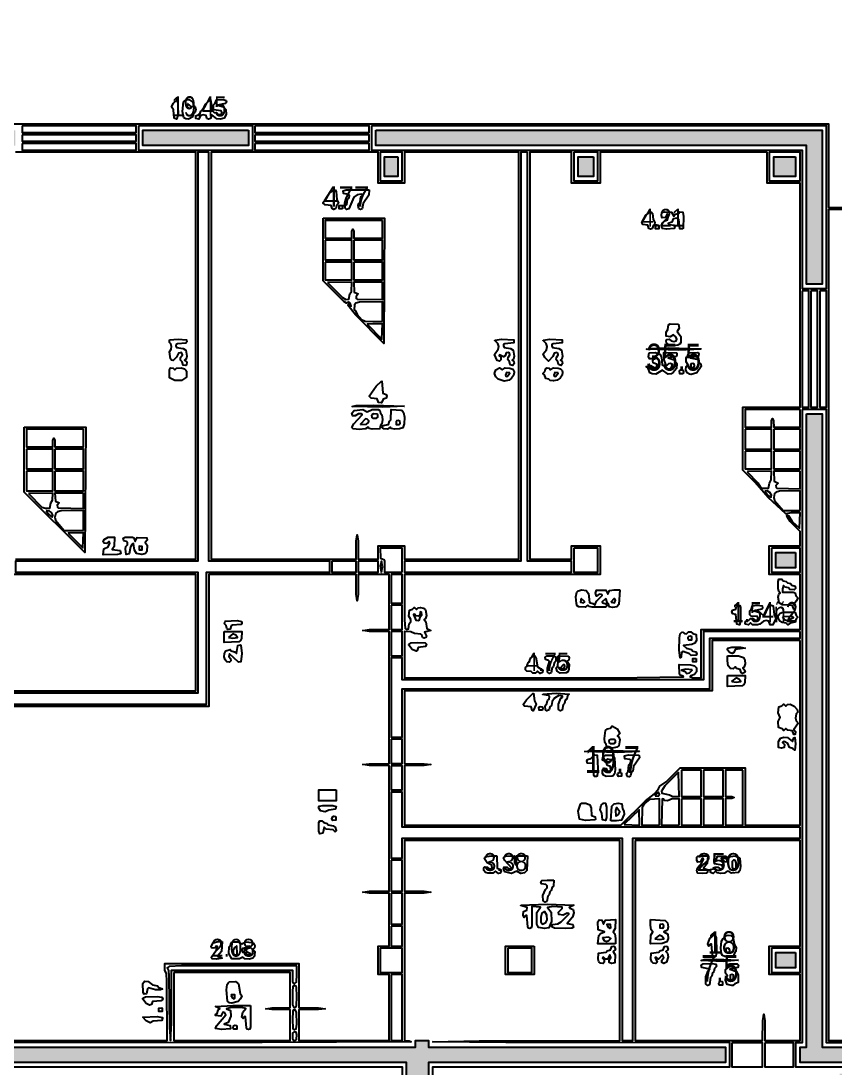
# Model space of a CAD drawing. Header units: millimetres. Extents: x 0 to 150324, y -100295 to 111760.
# Drawn here: x 29650 to 42196, y 76556 to 92684 of the extents above; entities that cross this region are included whole.
import ezdxf
from ezdxf.enums import TextEntityAlignment as Align

# ---------------------------------------------------------------- set-up
doc = ezdxf.new("R2010")
doc.units = ezdxf.units.MM
for name, color, linetype in [('A-PLAN-GRAPHICS', 7, 'Continuous'), ('A-RASTER-UNDERLAY', 8, 'Continuous'), ('A-TEXT-OCR', 3, 'Continuous'), ('A-WALLS-FILL', 9, 'Continuous'), ('A-WALLS-OUTLINE', 8, 'Continuous')]:
    doc.layers.add(name, color=color, linetype=linetype)
picture_1 = doc.add_image_def('image1.png', size_in_pixel=(2463, 3095))

msp = doc.modelspace()

# ---------------------------------------------------------------- hatches: boundary and pattern name
at = {"layer": 'A-WALLS-FILL'}
h = msp.add_hatch(color=9, dxfattribs=at)
h.paths.add_polyline_path([(50190, 13445), (50190, 13073), (49953, 13073), (49953, 13445), (50072, 13445)])
h.paths.add_polyline_path([(25840, 21302), (25840, 18220), (25603, 18220), (25603, 21302), (25722, 21302)])
h.paths.add_polyline_path([(64042, 21844), (64042, 18288), (63839, 18288), (63839, 21844), (63940, 21844)])
h.paths.add_polyline_path([(35391, 21370), (31801, 21370), (31801, 21878), (31936, 21878), (31936, 21505), (35221, 21505), (35221, 21810), (35391, 21810), (35391, 21590)])
h.paths.add_polyline_path([(57810, 21370), (54153, 21370), (54153, 21912), (54390, 21912), (54390, 21505), (57641, 21505), (57641, 21912), (57810, 21912), (57810, 21641)])
h.paths.add_polyline_path([(25840, 24181), (25840, 22487), (25603, 22487), (25603, 24181), (25722, 24181)])
h.paths.add_polyline_path([(64042, 24181), (64042, 22792), (63839, 22792), (63839, 24181), (63940, 24181)])
h.paths.add_polyline_path([(63771, 26077), (63771, 24350), (57810, 24350), (57810, 23165), (57676, 23168), (57569, 23196), (57269, 23199), (57269, 27805), (54390, 27805), (54390, 23199), (54153, 23199), (54153, 28042), (57269, 28042), (57269, 30717), (57506, 30717), (57506, 24486), (57878, 24486), (57878, 24587), (63534, 24587), (63534, 26077), (63652, 26077)])
h.paths.add_polyline_path([(25840, 26619), (26077, 26619), (26077, 24587), (31936, 24587), (31936, 23300), (31801, 23300), (31801, 24350), (25840, 24350), (25840, 25485)])
h.paths.add_polyline_path([(35323, 27838), (35323, 23300), (35086, 23300), (35086, 27601), (32241, 27601), (32241, 23300), (32139, 23300), (32139, 27838), (33731, 27838)])
h.paths.add_polyline_path([(41656, 24892), (41656, 25739), (41980, 25733), (42032, 25720), (42048, 25694), (42062, 24892), (41859, 24892)])
h.paths.add_polyline_path([(48091, 25739), (48091, 24892), (47650, 24892), (47650, 25739), (47871, 25739)])
h.paths.add_polyline_path([(36949, 25502), (36949, 25129), (35865, 25129), (35865, 25502), (36407, 25502)])
h.paths.add_polyline_path([(52900, 25129), (52900, 25502), (53786, 25499), (53959, 25477), (53980, 25403), (53983, 25129), (53442, 25129)])
h.paths.add_polyline_path([(26077, 34375), (26077, 29498), (25840, 29498), (25840, 34375), (25959, 34375)])
h.paths.add_polyline_path([(63771, 31056), (63771, 29769), (63534, 29769), (63534, 31056), (63652, 31056)])
h.paths.add_polyline_path([(32106, 30954), (32106, 30615), (26247, 30615), (26247, 30954), (29176, 30954)])
h.paths.add_polyline_path([(37050, 30954), (37050, 30615), (35797, 30615), (35797, 30954), (36424, 30954)])
h.paths.add_polyline_path([(53746, 31056), (53746, 30683), (52561, 30683), (52561, 31056), (53154, 31056)])
h.paths.add_polyline_path([(26077, 37490), (26077, 35560), (25840, 35560), (25840, 37490), (25959, 37490)])
h.paths.add_polyline_path([(63771, 37626), (63771, 36034), (63534, 36034), (63534, 37626), (63652, 37626)])
h.paths.add_polyline_path([(37016, 37050), (37016, 36678), (35865, 36678), (35865, 37050), (36441, 37050)])
h.paths.add_polyline_path([(53746, 37050), (53746, 36678), (52561, 36678), (52561, 37050), (53154, 37050)])
h.paths.add_polyline_path([(26077, 43451), (26077, 42469), (25840, 42469), (25840, 43451), (25959, 43451)])
h.paths.add_polyline_path([(63771, 43857), (63771, 42604), (63534, 42604), (63534, 43857), (63652, 43857)])
h.paths.add_polyline_path([(37016, 43011), (37016, 42672), (35865, 42672), (35865, 43011), (36441, 43011)])
h.paths.add_polyline_path([(53746, 43011), (53746, 42672), (52595, 42672), (52595, 43011), (53171, 43011)])
h.paths.add_polyline_path([(26077, 49750), (26077, 48429), (25840, 48429), (25840, 49750), (25959, 49750)])
h.paths.add_polyline_path([(37016, 49005), (37016, 48633), (35865, 48633), (35865, 49005), (36441, 49005)])
h.paths.add_polyline_path([(53746, 49005), (53746, 48633), (52595, 48633), (52595, 49005), (53171, 49005)])
h.paths.add_polyline_path([(63771, 51376), (63771, 48836), (63534, 48836), (63534, 51376), (63652, 51376)])
h.paths.add_polyline_path([(32410, 49141), (32410, 48937), (26247, 48937), (26247, 49141), (29329, 49141)])
h.paths.add_polyline_path([(26077, 52697), (26077, 51681), (25840, 51681), (25840, 52697), (25959, 52697)])
h.paths.add_polyline_path([(63534, 52764), (63537, 54342), (63545, 54655), (63566, 54816), (63568, 55169), (64956, 55169), (64956, 54932), (63771, 54932), (63771, 52764), (63652, 52764)])
h.paths.add_polyline_path([(41995, 54559), (41995, 53713), (41656, 53713), (41656, 54559), (41825, 54559)])
h.paths.add_polyline_path([(48023, 54559), (48023, 53713), (47650, 53713), (47650, 54559), (47837, 54559)])
h.paths.add_polyline_path([(37016, 54221), (35865, 54221), (35873, 54530), (35889, 54569), (35936, 54583), (37016, 54593), (37016, 54407)])
h.paths.add_polyline_path([(53746, 54593), (53746, 54221), (52595, 54221), (52595, 54593), (53171, 54593)])
h.paths.add_polyline_path([(25265, 55169), (26077, 55169), (26077, 54627), (25840, 54627), (25840, 54932), (25265, 54932), (25265, 55050)])
h.paths.add_polyline_path([(22860, 54932), (22860, 58894), (25840, 58894), (25840, 59707), (26077, 59707), (26077, 58657), (23097, 58657), (23097, 55169), (24113, 55169), (24113, 54932), (23487, 54932)])
h.paths.add_polyline_path([(63737, 59944), (63974, 59944), (63974, 58860), (66988, 58860), (66988, 54932), (66142, 54932), (66142, 55135), (66751, 55135), (66751, 58623), (63737, 58623), (63737, 59284)])
h.paths.add_polyline_path([(29159, 55440), (29159, 55338), (26247, 55338), (26247, 55440), (27703, 55440)])
h.paths.add_polyline_path([(35425, 55440), (35425, 55338), (29701, 55338), (29701, 55440), (32563, 55440)])
h.paths.add_polyline_path([(35933, 56422), (35933, 55338), (35594, 55338), (35594, 56422), (35763, 56422)])
h.paths.add_polyline_path([(35933, 57878), (35594, 57878), (35594, 76640), (26077, 76640), (26077, 74778), (25840, 74778), (25840, 76945), (25129, 76945), (25129, 77182), (26247, 77182), (26247, 76877), (35729, 76877), (35729, 76979), (35933, 76979), (35933, 76877), (40505, 76877), (40505, 76640), (35933, 76640), (35933, 67259)])
h.paths.add_polyline_path([(68512, 66853), (68851, 66853), (68851, 58454), (71696, 58454), (71696, 58318), (68851, 58318), (68851, 57980), (68758, 57988), (68749, 58081), (68512, 58081), (68512, 62467)])
h.paths.add_polyline_path([(54356, 58014), (54119, 58014), (54116, 58583), (54107, 58646), (54076, 58666), (54063, 58902), (54051, 76606), (50758, 76608), (48903, 76638), (45381, 76640), (45381, 76877), (49014, 76875), (51084, 76845), (54966, 76843), (54966, 76606), (54356, 76606), (54356, 64855), (54153, 64855), (54153, 64381), (54356, 64381), (54356, 58454), (54830, 58454), (54830, 58318), (54356, 58318), (54356, 58166)])
h.paths.add_polyline_path([(60079, 58454), (60079, 58318), (56015, 58318), (56015, 58454), (58047, 58454)])
h.paths.add_polyline_path([(63771, 58454), (63771, 58318), (60655, 58318), (60655, 58454), (62213, 58454)])
h.paths.add_polyline_path([(32512, 58488), (32512, 58386), (26247, 58386), (26247, 58488), (29379, 58488)])
h.paths.add_polyline_path([(35425, 58488), (35425, 58386), (33562, 58386), (33562, 58488), (34493, 58488)])
h.paths.add_polyline_path([(26077, 65634), (26077, 63195), (25840, 63195), (25840, 65634), (25959, 65634)])
h.paths.add_polyline_path([(63974, 64855), (63974, 63432), (63737, 63432), (63737, 64855), (63856, 64855)])
h.paths.add_polyline_path([(45381, 65871), (45381, 65634), (42672, 65634), (42672, 65871), (44027, 65871)])
h.paths.add_polyline_path([(63974, 66480), (63974, 65938), (63737, 65938), (63737, 66480), (63856, 66480)])
h.paths.add_polyline_path([(71188, 76437), (71188, 66074), (71086, 66074), (71086, 76437), (71137, 76437)])
h.paths.add_polyline_path([(26077, 71323), (26077, 69122), (25840, 69122), (25840, 71323), (25959, 71323)])
h.paths.add_polyline_path([(63974, 71730), (63974, 69935), (63737, 69935), (63737, 71730), (63856, 71730)])
h.paths.add_polyline_path([(56151, 76843), (63974, 76843), (63974, 75218), (63737, 75218), (63737, 76606), (56151, 76606), (56151, 76725)])
h.paths.add_polyline_path([(42266, 76132), (42266, 76471), (42425, 76468), (42467, 76454), (42490, 76422), (42503, 76132), (42384, 76132)])
h.paths.add_polyline_path([(47549, 76471), (47549, 76132), (47312, 76132), (47312, 76471), (47430, 76471)])
h.paths.add_polyline_path([(74337, 76843), (74337, 76606), (70477, 76606), (70477, 76843), (72407, 76843)])
h.paths.add_polyline_path([(41758, 86631), (41995, 86631), (41995, 76877), (44196, 76877), (44196, 76640), (41656, 76640), (41656, 76877), (41758, 76877), (41758, 81754)])
h.paths.add_polyline_path([(22725, 79417), (22962, 79417), (22962, 77182), (23978, 77182), (23978, 76945), (22725, 76945), (22725, 78181)])
h.paths.add_polyline_path([(23470, 78334), (23470, 78097), (23131, 78097), (23131, 78334), (23300, 78334)])
h.paths.add_polyline_path([(41588, 78334), (41588, 78097), (41283, 78097), (41283, 78334), (41436, 78334)])
h.paths.add_polyline_path([(22725, 81585), (22725, 91000), (24282, 91000), (24282, 90763), (22962, 90763), (22962, 81585), (22843, 81585)])
h.paths.add_polyline_path([(51545, 84836), (51545, 81957), (51308, 81957), (51308, 84836), (51427, 84836)])
h.paths.add_polyline_path([(19643, 84159), (19643, 82431), (19507, 82431), (19507, 84159), (19575, 84159)])
h.paths.add_polyline_path([(23436, 84497), (23436, 84260), (23131, 84260), (23131, 84497), (23283, 84497)])
h.paths.add_polyline_path([(41588, 84497), (41588, 84260), (41283, 84260), (41283, 84497), (41436, 84497)])
h.paths.add_polyline_path([(51139, 84497), (51139, 84260), (50834, 84260), (50834, 84497), (50986, 84497)])
h.paths.add_polyline_path([(35120, 91000), (41995, 91000), (41995, 88629), (41758, 88629), (41758, 90763), (35120, 90763), (35120, 90881)])
h.paths.add_polyline_path([(23470, 90593), (23470, 90289), (23131, 90289), (23131, 90593), (23300, 90593)])
h.paths.add_polyline_path([(29464, 90593), (29464, 90289), (29227, 90289), (29227, 90593), (29345, 90593)])
h.paths.add_polyline_path([(35458, 90593), (35458, 90289), (35255, 90289), (35255, 90593), (35357, 90593)])
h.paths.add_polyline_path([(38473, 90593), (38473, 90289), (38235, 90289), (38235, 90593), (38354, 90593)])
h.paths.add_polyline_path([(41588, 90593), (41588, 90289), (41250, 90289), (41250, 90593), (41419, 90593)])
h.paths.add_polyline_path([(19643, 91000), (19643, 90763), (15917, 90763), (15917, 91000), (17780, 91000)])
h.paths.add_polyline_path([(29566, 91000), (29566, 90763), (26247, 90763), (26247, 91000), (27906, 91000)])
h.paths.add_polyline_path([(33155, 91000), (33155, 90763), (31530, 90763), (31530, 91000), (32343, 91000)])
h.paths.add_polyline_path([(37863, 99941), (37863, 99703), (34578, 99703), (34578, 99941), (36220, 99941)])

# ---------------------------------------------------------------- linework, layer by layer
at = {"layer": 'A-PLAN-GRAPHICS'}
for points in [[(32046, 91170), (32010, 91184), (31999, 91314), (31970, 91359), (32000, 91419), (32062, 91474), (32071, 91251), (32053, 91171)], [(32164, 91450), (32197, 91469), (32236, 91472), (32298, 91434), (32312, 91383), (32336, 91362), (32343, 91321), (32336, 91281), (32312, 91260), (32298, 91209), (32232, 91171), (32193, 91174), (32161, 91194), (32140, 91290), (32155, 91436)], [(32346, 91186), (32348, 91225), (32405, 91248), (32420, 91295), (32468, 91345), (32495, 91401), (32570, 91474), (32599, 91304), (32629, 91276), (32674, 91266), (32691, 91242), (32737, 91242), (32749, 91271), (32736, 91298), (32619, 91317), (32619, 91391), (32642, 91416), (32662, 91468), (32769, 91473), (32812, 91460), (32816, 91432), (32804, 91412), (32681, 91389), (32770, 91363), (32808, 91321), (32814, 91244), (32780, 91184), (32728, 91169), (32671, 91176), (32593, 91237), (32574, 91181), (32539, 91169), (32517, 91181), (32505, 91226), (32461, 91237), (32417, 91226), (32394, 91172), (32348, 91181)], [(32219, 91406), (32213, 91351), (32257, 91340), (32274, 91350), (32271, 91364), (32221, 91406)], [(29667, 91067), (29667, 90966), (31428, 90966), (31428, 91067), (30548, 91067)], [(31462, 91067), (31462, 90695), (33223, 90695), (33223, 91067), (32343, 91067)], [(33257, 91067), (33257, 90966), (35018, 90966), (35018, 91067), (34138, 91067)], [(35052, 91067), (35052, 90695), (41690, 90695), (41690, 88561), (42062, 88561), (42062, 91067), (38557, 91067)], [(29667, 90932), (29667, 90830), (31428, 90830), (31428, 90932), (30548, 90932)], [(33257, 90932), (33257, 90830), (35018, 90830), (35018, 90932), (34138, 90932)], [(32546, 90661), (32377, 90661), (32377, 84362), (29566, 84362), (29566, 84193), (32377, 84193), (32377, 82330), (27161, 82330), (27161, 82161), (32512, 82161), (32512, 84193), (34409, 84193), (34409, 84362), (32546, 84362), (32546, 87511)], [(29667, 90797), (29667, 90695), (31428, 90695), (31428, 90797), (30548, 90797)], [(32580, 90661), (32580, 84396), (34815, 84396), (34817, 84672), (34832, 84768), (34847, 84672), (34849, 84396), (35154, 84396), (35154, 84599), (35560, 84599), (35560, 84396), (37321, 84396), (37321, 90661), (35560, 90661), (35560, 90187), (35154, 90187), (35154, 90661), (33867, 90661)], [(33257, 90797), (33257, 90695), (35018, 90695), (35018, 90797), (34138, 90797)], [(35187, 90661), (35187, 90221), (35526, 90221), (35526, 90661), (35357, 90661)], [(41148, 90661), (38574, 90661), (38574, 90187), (38134, 90187), (38134, 90661), (37490, 90661), (37490, 84396), (38134, 84396), (38134, 84599), (38574, 84599), (38574, 84159), (35560, 84159), (35561, 83462), (35572, 83326), (35594, 83312), (35621, 83323), (35633, 83399), (35660, 83432), (35658, 83467), (35630, 83518), (35637, 83609), (35686, 83623), (35710, 83649), (35746, 83618), (35771, 83643), (35809, 83650), (35852, 83641), (35883, 83615), (35898, 83525), (35885, 83481), (35865, 83464), (35892, 83428), (35905, 83325), (35966, 83295), (35867, 83267), (35899, 83210), (35890, 83185), (35865, 83177), (35839, 83185), (35827, 83230), (35811, 83240), (35715, 83249), (35659, 83276), (35560, 83278), (35560, 82567), (38802, 82568), (39839, 82581), (39861, 82584), (39857, 82592), (39807, 82605), (39797, 82624), (39793, 82770), (39967, 82767), (40029, 82752), (40059, 82719), (40060, 82660), (40032, 82618), (39974, 82598), (39964, 82581), (40021, 82568), (40132, 82567), (40132, 83312), (41656, 83312), (41656, 84159), (41182, 84159), (41182, 84599), (41656, 84599), (41656, 84821), (41506, 84972), (41452, 85057), (41459, 85071), (41480, 85068), (41537, 84975), (41647, 84870), (41656, 85107), (41520, 85106), (41435, 85091), (41164, 85343), (40964, 85576), (40775, 85766), (40775, 86733), (41656, 86733), (41656, 90187), (41148, 90187), (41148, 90424)], [(37457, 90661), (37355, 90661), (37355, 84362), (35560, 84362), (35560, 84193), (38134, 84193), (38134, 84362), (37457, 84362), (37457, 87511)], [(38168, 90661), (38168, 90221), (38540, 90221), (38540, 90661), (38354, 90661)], [(41182, 90661), (41182, 90221), (41656, 90221), (41656, 90661), (41419, 90661)], [(34490, 90085), (34507, 90059), (34517, 89932), (34544, 89877), (34515, 89838), (34505, 89793), (34470, 89781), (34448, 89793), (34430, 89842), (34336, 89853), (34305, 89884), (34365, 89957), (34404, 90030), (34484, 90085)], [(35018, 90085), (35009, 89998), (34923, 89872), (34909, 89791), (34883, 89781), (34856, 89791), (34849, 89840), (34856, 89872), (34878, 89897), (34890, 89974), (34916, 89995), (34897, 90018), (34834, 90006), (34782, 89969), (34705, 89789), (34667, 89782), (34647, 89802), (34649, 89834), (34673, 89858), (34684, 89935), (34708, 89960), (34713, 89991), (34697, 90013), (34622, 90025), (34614, 90067), (34661, 90083), (34815, 90085)], [(34603, 89789), (34552, 89789), (34552, 89840), (34603, 89840), (34606, 89793)], [(39364, 89746), (39383, 89719), (39394, 89624), (39421, 89577), (39414, 89550), (39392, 89534), (39382, 89488), (39353, 89476), (39325, 89488), (39309, 89536), (39233, 89548), (39218, 89577), (39280, 89691), (39353, 89746)], [(39848, 89482), (39803, 89484), (39790, 89626), (39756, 89645), (39702, 89638), (39683, 89586), (39624, 89563), (39639, 89548), (39715, 89536), (39726, 89510), (39716, 89485), (39597, 89476), (39530, 89486), (39523, 89534), (39537, 89573), (39564, 89601), (39615, 89619), (39624, 89662), (39607, 89713), (39582, 89654), (39533, 89652), (39523, 89685), (39528, 89735), (39566, 89746), (39677, 89741), (39709, 89679), (39732, 89706), (39783, 89718), (39803, 89742), (39848, 89741), (39861, 89673), (39853, 89488)], [(34307, 89645), (35255, 89645), (35242, 87716), (34806, 88155), (34687, 88308), (34696, 88322), (34738, 88293), (34722, 88335), (34696, 88353), (34668, 88338), (34628, 88364), (34307, 88681), (34307, 89163)], [(35221, 89611), (34341, 89611), (34341, 89340), (34747, 89340), (34749, 89439), (34764, 89476), (34779, 89439), (34781, 89340), (35221, 89340), (35221, 89476)], [(39480, 89535), (39480, 89484), (39429, 89484), (39429, 89535), (39476, 89538)], [(34341, 89306), (34341, 89002), (34747, 89002), (34747, 89306), (34544, 89306)], [(34781, 89306), (34781, 89002), (35221, 89002), (35221, 89306), (35001, 89306)], [(34341, 88968), (34341, 88697), (34747, 88697), (34747, 88968), (34544, 88968)], [(34781, 88968), (34781, 88697), (35221, 88697), (35221, 88968), (35001, 88968)], [(34375, 88654), (34603, 88422), (34656, 88395), (34701, 88397), (34718, 88479), (34742, 88518), (34747, 88663), (34377, 88656)], [(35221, 88663), (34781, 88663), (34787, 88508), (34848, 88479), (34817, 88441), (34818, 88410), (34831, 88400), (35221, 88392), (35221, 88527)], [(41690, 88527), (41690, 86733), (41791, 86733), (41791, 88527), (41741, 88527)], [(41825, 88527), (41825, 86733), (41927, 86733), (41927, 88527), (41876, 88527)], [(41961, 88527), (41961, 86733), (42062, 86733), (42062, 88527), (42012, 88527)], [(35221, 88053), (35221, 88358), (34867, 88353), (34812, 88339), (34791, 88312), (34786, 88232), (34808, 88218), (34831, 88162), (34898, 88086), (34954, 88059), (35073, 88054)], [(34984, 88011), (35211, 87785), (35221, 88019), (34986, 88012)], [(39782, 88013), (39792, 87954), (39764, 87903), (39819, 87825), (39820, 87733), (39803, 87705), (39774, 87690), (39706, 87682), (39639, 87691), (39597, 87728), (39591, 87758), (39605, 87778), (39640, 87781), (39668, 87755), (39709, 87749), (39748, 87758), (39760, 87782), (39743, 87817), (39708, 87847), (39655, 87817), (39595, 87830), (39592, 87890), (39619, 87933), (39627, 88002), (39654, 88018), (39774, 88016)], [(31942, 87770), (32072, 87782), (32201, 87770), (32207, 87740), (32192, 87721), (32061, 87711), (32042, 87701), (32038, 87681), (32050, 87654), (32148, 87640), (32191, 87612), (32206, 87521), (32194, 87477), (32173, 87461), (32206, 87427), (32200, 87389), (32184, 87378), (32152, 87381), (32134, 87434), (32109, 87458), (32109, 87498), (32139, 87540), (32123, 87576), (32078, 87569), (32049, 87507), (31995, 87456), (31973, 87457), (31954, 87478), (31938, 87587), (31965, 87628), (31970, 87672), (31961, 87709), (31940, 87729), (31938, 87764)], [(36954, 87768), (37058, 87782), (37247, 87770), (37245, 87724), (37107, 87711), (37088, 87701), (37084, 87681), (37096, 87654), (37194, 87640), (37237, 87612), (37252, 87521), (37240, 87477), (37219, 87461), (37248, 87437), (37253, 87407), (37230, 87378), (37191, 87388), (37181, 87434), (37153, 87467), (37157, 87502), (37185, 87540), (37180, 87567), (37158, 87579), (37126, 87571), (37112, 87526), (37086, 87511), (37025, 87541), (37018, 87526), (37045, 87504), (37047, 87466), (37027, 87445), (36991, 87452), (36950, 87544), (37006, 87626), (37016, 87671), (36998, 87716), (36953, 87761)], [(37699, 87768), (37803, 87782), (37992, 87770), (37990, 87724), (37852, 87711), (37833, 87701), (37829, 87681), (37841, 87654), (37939, 87640), (37982, 87612), (37997, 87521), (37985, 87477), (37965, 87461), (37993, 87437), (37998, 87407), (37975, 87378), (37934, 87393), (37926, 87434), (37898, 87467), (37902, 87502), (37930, 87540), (37925, 87567), (37909, 87578), (37869, 87569), (37846, 87515), (37778, 87442), (37722, 87499), (37696, 87558), (37747, 87619), (37761, 87671), (37743, 87716), (37698, 87761)], [(39755, 87566), (39759, 87538), (39747, 87518), (39624, 87495), (39717, 87465), (39757, 87408), (39751, 87332), (39702, 87268), (39671, 87249), (39625, 87244), (39537, 87303), (39435, 87243), (39376, 87247), (39340, 87266), (39314, 87334), (39286, 87362), (39352, 87375), (39405, 87344), (39442, 87348), (39452, 87393), (39395, 87418), (39387, 87450), (39399, 87472), (39455, 87495), (39415, 87511), (39373, 87481), (39334, 87481), (39319, 87517), (39330, 87572), (39424, 87578), (39496, 87553), (39519, 87504), (39531, 87386), (39583, 87361), (39636, 87311), (39677, 87345), (39690, 87392), (39660, 87409), (39631, 87403), (39606, 87378), (39590, 87391), (39562, 87463), (39556, 87579), (39750, 87570)], [(40132, 87630), (39786, 87613), (39290, 87627), (39356, 87641), (39631, 87647), (40127, 87633)], [(39953, 87244), (39916, 87266), (39897, 87310), (39901, 87364), (39929, 87393), (39899, 87431), (39900, 87501), (39922, 87518), (39944, 87573), (40075, 87576), (40096, 87560), (40091, 87521), (39963, 87495), (40091, 87468), (40103, 87420), (40129, 87396), (40130, 87360), (40068, 87265), (39977, 87240)], [(32201, 87288), (32201, 87197), (32126, 87146), (32024, 87144), (31942, 87188), (31938, 87308), (31955, 87340), (31995, 87336), (32021, 87308), (32049, 87335), (32120, 87340), (32172, 87326), (32193, 87304)], [(37252, 87267), (37243, 87224), (37212, 87180), (37172, 87153), (37098, 87138), (37005, 87166), (36969, 87204), (36949, 87252), (36967, 87310), (37023, 87342), (37067, 87308), (37110, 87339), (37186, 87337), (37229, 87318), (37250, 87281)], [(37184, 87262), (37134, 87271), (37118, 87230), (37126, 87211), (37142, 87209), (37184, 87257)], [(37996, 87275), (37990, 87228), (37961, 87184), (37914, 87151), (37855, 87139), (37807, 87146), (37785, 87168), (37740, 87178), (37719, 87235), (37694, 87256), (37721, 87284), (37734, 87328), (37759, 87342), (37788, 87337), (37812, 87308), (37855, 87339), (37931, 87337), (37963, 87326), (37989, 87298)], [(37929, 87262), (37880, 87271), (37863, 87230), (37871, 87211), (37887, 87209), (37930, 87257)], [(39853, 87249), (39802, 87249), (39799, 87296), (39821, 87308), (39849, 87303), (39861, 87281), (39856, 87253)], [(39971, 87401), (39971, 87351), (40018, 87348), (40030, 87370), (40025, 87398), (40003, 87410), (39975, 87404)], [(35212, 87139), (35227, 86953), (35277, 86930), (35289, 86902), (35277, 86873), (35230, 86860), (35205, 86803), (35162, 86809), (35141, 86862), (35047, 86873), (35016, 86904), (35125, 87058), (35204, 87136)], [(34747, 86420), (34782, 86476), (34911, 86616), (34897, 86630), (34850, 86630), (34801, 86600), (34761, 86602), (34750, 86642), (34783, 86682), (34917, 86697), (34984, 86665), (35064, 86697), (35153, 86697), (35183, 86685), (35192, 86641), (35214, 86615), (35221, 86546), (35214, 86478), (35192, 86452), (35179, 86403), (35063, 86396), (35018, 86408), (35001, 86428), (34960, 86399), (34863, 86392), (34771, 86403), (34747, 86420)], [(35560, 86749), (35228, 86733), (34752, 86746), (34815, 86760), (35079, 86766), (35556, 86753)], [(35053, 86611), (35056, 86578), (35074, 86566), (35131, 86566), (35152, 86583), (35152, 86611), (35138, 86627), (35082, 86630), (35056, 86616)], [(35524, 86682), (35546, 86655), (35559, 86581), (35556, 86476), (35536, 86418), (35485, 86399), (35412, 86395), (35357, 86407), (35340, 86428), (35299, 86394), (35242, 86401), (35224, 86417), (35228, 86451), (35312, 86469), (35328, 86519), (35348, 86539), (35357, 86699), (35508, 86690)], [(41656, 86699), (40809, 86699), (40809, 86428), (41216, 86428), (41218, 86527), (41233, 86563), (41248, 86527), (41250, 86428), (41656, 86428), (41656, 86563)], [(41690, 86699), (41690, 76945), (41588, 76945), (41588, 76573), (44264, 76573), (44264, 76945), (42062, 76945), (42062, 86699), (41876, 86699)], [(34885, 86466), (34975, 86475), (35008, 86501), (35012, 86524), (34984, 86552), (34961, 86554), (34883, 86471)], [(35433, 86521), (35433, 86470), (35480, 86467), (35492, 86489), (35487, 86517), (35465, 86529), (35437, 86524)], [(29701, 86428), (30649, 86428), (30637, 84498), (29701, 85428), (29701, 85928)], [(30615, 86394), (29735, 86394), (29735, 86123), (30141, 86123), (30143, 86222), (30158, 86258), (30173, 86222), (30175, 86123), (30615, 86123), (30615, 86258)], [(40809, 86394), (40809, 86089), (41216, 86089), (41216, 86394), (41013, 86394)], [(41250, 86394), (41250, 86089), (41656, 86089), (41656, 86394), (41453, 86394)], [(29735, 86089), (29735, 85784), (30141, 85784), (30141, 86089), (29938, 86089)], [(30175, 86089), (30175, 85784), (30615, 85784), (30615, 86089), (30395, 86089)], [(40809, 86055), (40809, 85784), (41216, 85784), (41216, 86055), (41013, 86055)], [(41250, 86055), (41250, 85784), (41656, 85784), (41656, 86055), (41453, 86055)], [(29735, 85750), (29735, 85446), (30141, 85446), (30141, 85750), (29938, 85750)], [(30175, 85750), (30175, 85446), (30615, 85446), (30615, 85750), (30395, 85750)], [(40843, 85741), (41005, 85568), (41056, 85488), (41172, 85487), (41187, 85566), (41212, 85616), (41216, 85750), (40846, 85743)], [(41656, 85750), (41250, 85750), (41256, 85596), (41317, 85567), (41285, 85529), (41286, 85498), (41299, 85488), (41656, 85479), (41656, 85615)], [(29769, 85403), (29973, 85196), (30028, 85177), (30098, 85182), (30112, 85261), (30138, 85304), (30141, 85412), (29771, 85404)], [(30615, 85412), (30175, 85412), (30182, 85289), (30242, 85262), (30211, 85224), (30212, 85193), (30225, 85183), (30615, 85175), (30615, 85293)], [(41116, 85439), (41165, 85374), (41211, 85349), (41215, 85381), (41191, 85421), (41151, 85444), (41119, 85442)], [(41656, 85141), (41656, 85446), (41340, 85441), (41288, 85428), (41261, 85406), (41250, 85345), (41260, 85299), (41394, 85143), (41525, 85142)], [(30041, 85136), (30079, 85081), (30133, 85041), (30141, 85070), (30121, 85112), (30090, 85134), (30046, 85140)], [(30615, 84836), (30615, 85141), (30271, 85136), (30216, 85124), (30187, 85101), (30175, 85040), (30185, 84994), (30319, 84838), (30467, 84837)], [(30378, 84793), (30605, 84568), (30615, 84802), (30380, 84795)], [(31185, 84476), (31140, 84465), (30920, 84463), (30927, 84553), (30993, 84585), (31021, 84638), (31005, 84667), (30974, 84636), (30934, 84638), (30920, 84659), (30932, 84695), (30993, 84731), (31090, 84734), (31085, 84590), (31057, 84545), (31178, 84525), (31189, 84482)], [(31582, 84499), (31556, 84477), (31514, 84465), (31430, 84480), (31398, 84532), (31385, 84633), (31360, 84619), (31339, 84585), (31320, 84475), (31273, 84467), (31260, 84553), (31268, 84591), (31290, 84613), (31291, 84645), (31276, 84664), (31234, 84675), (31227, 84715), (31259, 84733), (31371, 84731), (31390, 84721), (31411, 84667), (31443, 84728), (31589, 84725), (31595, 84686), (31564, 84650), (31594, 84607), (31588, 84514)], [(31471, 84590), (31471, 84540), (31521, 84540), (31521, 84590), (31474, 84594)], [(35526, 84193), (35526, 84565), (35187, 84565), (35193, 84411), (35242, 84391), (35252, 84369), (35255, 84193), (35391, 84193)], [(38168, 84565), (38168, 84193), (38540, 84193), (38540, 84565), (38354, 84565)], [(41216, 84565), (41216, 84193), (41656, 84193), (41656, 84565), (41436, 84565)], [(34442, 84362), (34442, 84193), (34815, 84193), (34815, 84362), (34629, 84362)], [(34849, 84362), (34849, 84193), (35154, 84193), (35154, 84362), (35001, 84362)], [(35204, 84193), (35221, 84277), (35204, 84362), (35188, 84291), (35202, 84194)], [(35357, 84159), (35357, 83718), (35526, 83718), (35526, 84159), (35441, 84159)], [(41578, 83619), (41561, 83623), (41538, 83679), (41384, 83691), (41333, 83720), (41318, 83810), (41331, 83854), (41351, 83871), (41328, 83895), (41319, 83940), (41319, 84052), (41331, 84086), (41375, 84086), (41395, 84062), (41443, 84052), (41463, 84028), (41507, 84020), (41530, 83994), (41583, 83977), (41587, 83942), (41566, 83924), (41497, 83929), (41477, 83950), (41425, 83962), (41402, 83989), (41385, 83939), (41385, 83888), (41548, 83886), (41583, 83874), (41593, 83830), (41622, 83799), (41604, 83753), (41559, 83700), (41584, 83670), (41583, 83623)], [(38879, 83922), (38866, 83698), (38833, 83661), (38770, 83651), (38717, 83661), (38705, 83708), (38683, 83725), (38671, 83778), (38658, 83785), (38609, 83736), (38616, 83723), (38670, 83706), (38674, 83669), (38655, 83656), (38454, 83654), (38407, 83664), (38388, 83685), (38344, 83654), (38248, 83661), (38223, 83676), (38209, 83709), (38203, 83816), (38218, 83885), (38236, 83905), (38294, 83921), (38358, 83912), (38397, 83863), (38414, 83727), (38463, 83713), (38492, 83685), (38522, 83747), (38606, 83836), (38596, 83851), (38563, 83853), (38518, 83823), (38506, 83871), (38518, 83915), (38661, 83916), (38693, 83854), (38718, 83912), (38794, 83922)], [(38281, 83786), (38275, 83731), (38319, 83720), (38337, 83730), (38333, 83744), (38283, 83786)], [(38745, 83731), (38795, 83721), (38811, 83763), (38803, 83782), (38787, 83783), (38745, 83736)], [(35357, 83685), (35357, 83312), (35526, 83312), (35526, 83685), (35441, 83685)], [(35819, 83581), (35804, 83576), (35795, 83539), (35775, 83518), (35737, 83520), (35715, 83547), (35700, 83540), (35738, 83456), (35770, 83448), (35792, 83460), (35802, 83505), (35829, 83534), (35822, 83579)], [(40716, 83380), (40680, 83395), (40665, 83540), (40618, 83554), (40606, 83576), (40615, 83608), (40665, 83625), (40677, 83668), (40696, 83683), (40729, 83678), (40739, 83647), (40740, 83437), (40723, 83382)], [(40811, 83403), (40818, 83439), (40867, 83452), (40895, 83479), (40931, 83478), (40968, 83448), (41009, 83464), (41000, 83509), (40902, 83517), (40880, 83534), (40880, 83596), (40906, 83627), (40920, 83675), (40996, 83685), (41072, 83675), (41080, 83643), (41068, 83623), (40945, 83600), (41040, 83570), (41101, 83515), (41165, 83651), (41213, 83683), (41241, 83674), (41255, 83540), (41283, 83481), (41237, 83385), (41194, 83385), (41176, 83437), (41135, 83447), (41094, 83438), (41038, 83394), (41000, 83382), (40924, 83385), (40894, 83414), (40861, 83381), (40816, 83394)], [(41322, 83531), (41352, 83564), (41390, 83577), (41559, 83580), (41583, 83570), (41594, 83525), (41622, 83498), (41597, 83476), (41577, 83421), (41502, 83409), (41470, 83380), (41444, 83407), (41379, 83418), (41343, 83438), (41322, 83471), (41319, 83516)], [(33052, 83429), (33052, 83399), (33039, 83386), (32908, 83376), (32889, 83366), (32872, 83317), (32844, 83312), (32822, 83324), (32812, 83370), (32785, 83398), (32795, 83439), (32980, 83447), (33048, 83435)], [(41388, 83504), (41414, 83465), (41456, 83449), (41553, 83493), (41545, 83506), (41509, 83513), (41392, 83508)], [(32783, 83278), (33054, 83278), (33050, 83172), (33035, 83141), (33006, 83122), (32783, 83109), (32783, 83193)], [(32851, 83186), (32918, 83177), (32986, 83186), (32960, 83222), (32918, 83244), (32852, 83192)], [(41656, 83278), (40166, 83278), (40166, 82533), (35526, 82533), (35526, 82872), (35357, 82872), (35357, 81653), (35526, 81653), (35526, 82398), (40267, 82398), (40267, 83177), (41656, 83177), (41656, 83227)], [(35357, 83278), (35357, 82906), (35526, 82906), (35526, 83278), (35441, 83278)], [(39841, 83274), (39876, 83249), (39906, 83245), (39939, 83273), (39973, 83277), (40006, 83249), (40058, 83232), (40060, 83141), (40036, 83099), (39988, 83078), (39861, 83065), (39904, 83021), (39984, 83002), (40006, 82978), (40052, 82968), (40064, 82939), (40054, 82913), (39978, 82911), (39953, 82934), (39854, 82973), (39832, 82957), (39822, 82887), (39807, 82874), (39794, 82991), (39797, 83180), (39810, 83242), (39837, 83272)], [(33041, 83069), (33054, 82939), (33039, 82815), (33003, 82808), (32862, 82937), (32852, 82895), (32880, 82862), (32883, 82827), (32865, 82807), (32825, 82812), (32796, 82841), (32784, 82889), (32788, 82943), (32807, 82983), (32873, 83005), (32891, 82980), (32942, 82968), (32972, 82940), (32992, 83062), (33035, 83073)], [(41656, 83143), (40301, 83143), (40301, 82364), (35560, 82364), (35560, 81246), (35862, 81244), (35966, 81229), (35862, 81214), (35560, 81212), (35560, 80298), (38897, 80298), (39275, 80673), (39413, 80780), (39477, 80855), (39496, 80900), (39591, 80963), (39809, 81178), (40809, 81178), (40809, 80298), (41656, 80298), (41656, 81720)], [(35626, 83082), (35662, 83103), (35763, 83109), (35877, 83104), (35898, 83083), (35886, 83047), (35771, 83031), (35758, 82985), (35743, 82976), (35680, 83002), (35627, 83070)], [(39937, 83151), (39988, 83151), (39991, 83198), (39969, 83210), (39941, 83205), (39929, 83183), (39934, 83155)], [(37563, 82908), (37585, 82885), (37612, 82735), (37691, 82684), (37687, 82649), (37652, 82634), (37609, 82669), (37578, 82639), (37538, 82637), (37514, 82662), (37445, 82671), (37424, 82689), (37428, 82726), (37452, 82746), (37460, 82790), (37485, 82812), (37500, 82862), (37553, 82907)], [(37787, 82635), (37765, 82654), (37762, 82713), (37794, 82816), (37779, 82835), (37736, 82846), (37729, 82887), (37761, 82904), (37853, 82905), (37894, 82888), (37894, 82825), (37868, 82794), (37856, 82743), (37836, 82726), (37822, 82645), (37795, 82635)], [(37931, 82906), (38076, 82902), (38095, 82892), (38100, 82873), (38091, 82843), (38066, 82821), (38097, 82778), (38095, 82702), (38076, 82659), (38050, 82644), (37958, 82640), (37911, 82669), (37898, 82718), (37924, 82753), (37931, 82821)], [(40534, 83007), (40544, 83025), (40603, 83039), (40738, 83039), (40809, 83024), (40655, 83001), (40635, 82954), (40612, 82941), (40570, 82955), (40538, 82996)], [(40538, 82906), (40708, 82903), (40785, 82881), (40804, 82838), (40808, 82780), (40796, 82736), (40775, 82719), (40810, 82676), (40802, 82648), (40769, 82635), (40747, 82647), (40733, 82694), (40679, 82711), (40659, 82736), (40625, 82705), (40587, 82708), (40551, 82750), (40538, 82828)], [(37966, 82715), (38016, 82705), (38032, 82747), (38024, 82766), (38008, 82767), (37966, 82720)], [(40056, 82863), (40056, 82812), (40005, 82812), (40005, 82863), (40052, 82866)], [(39993, 82691), (39898, 82702), (39827, 82685), (39885, 82664), (39914, 82635), (39954, 82645), (39993, 82685)], [(40538, 82601), (40809, 82601), (40805, 82495), (40791, 82464), (40762, 82444), (40538, 82431), (40538, 82516)], [(40606, 82509), (40674, 82499), (40742, 82509), (40715, 82544), (40674, 82567), (40607, 82515)], [(37549, 82330), (37563, 82214), (37592, 82161), (37544, 82059), (37529, 82069), (37512, 82120), (37411, 82130), (37389, 82153), (37439, 82225), (37540, 82326)], [(37694, 82313), (37897, 82330), (38100, 82313), (38073, 82289), (38061, 82238), (38039, 82222), (38027, 82170), (38005, 82151), (37991, 82070), (37965, 82059), (37934, 82078), (37933, 82158), (37970, 82252), (37995, 82269), (37996, 82284), (37938, 82294), (37871, 82254), (37837, 82204), (37824, 82139), (37800, 82117), (37790, 82071), (37754, 82059), (37732, 82075), (37729, 82133), (37756, 82170), (37766, 82218), (37790, 82238), (37794, 82276), (37779, 82292), (37694, 82310)], [(37685, 82067), (37634, 82067), (37631, 82114), (37653, 82126), (37681, 82121), (37693, 82099), (37688, 82071)], [(41578, 81688), (41561, 81693), (41539, 81750), (41468, 81760), (41436, 81786), (41399, 81756), (41379, 81779), (41324, 81801), (41321, 81896), (41351, 81957), (41319, 82028), (41327, 82119), (41375, 82133), (41399, 82159), (41436, 82128), (41462, 82155), (41503, 82159), (41566, 82131), (41610, 82080), (41622, 82037), (41595, 82012), (41588, 81946), (41595, 81903), (41618, 81884), (41621, 81858), (41559, 81769), (41584, 81739), (41583, 81693)], [(38764, 81822), (38837, 81780), (38878, 81708), (38845, 81669), (38866, 81653), (38878, 81609), (38863, 81519), (38835, 81496), (38766, 81484), (38680, 81497), (38671, 81541), (38649, 81569), (38642, 81630), (38660, 81753), (38689, 81782), (38736, 81793), (38756, 81821)], [(35357, 81619), (35357, 81246), (35526, 81246), (35526, 81619), (35441, 81619)], [(38711, 81598), (38713, 81566), (38732, 81553), (38789, 81553), (38810, 81571), (38810, 81598), (38795, 81614), (38740, 81618), (38713, 81604)], [(41322, 81498), (41322, 81584), (41354, 81638), (41406, 81652), (41463, 81645), (41541, 81585), (41559, 81643), (41577, 81647), (41588, 81551), (41574, 81451), (41544, 81478), (41496, 81491), (41466, 81556), (41413, 81584), (41385, 81568), (41416, 81537), (41412, 81494), (41368, 81483), (41325, 81492)], [(39184, 81432), (38838, 81416), (38342, 81429), (38408, 81443), (38683, 81449), (39179, 81436)], [(38522, 81045), (38491, 81045), (38478, 81060), (38473, 81246), (38382, 81253), (38371, 81280), (38382, 81308), (38430, 81324), (38494, 81378), (38528, 81374), (38540, 81169), (38528, 81050)], [(38761, 81052), (38670, 81048), (38629, 81068), (38613, 81095), (38610, 81151), (38631, 81176), (38667, 81170), (38692, 81114), (38729, 81114), (38741, 81133), (38736, 81202), (38688, 81218), (38676, 81246), (38684, 81272), (38734, 81285), (38742, 81302), (38694, 81312), (38642, 81280), (38610, 81298), (38619, 81342), (38662, 81373), (38752, 81377), (38781, 81362), (38799, 81331), (38809, 81148), (38799, 81090), (38776, 81059)], [(39177, 81369), (39180, 81335), (39089, 81202), (39077, 81126), (39053, 81101), (39043, 81055), (39021, 81043), (38993, 81048), (38982, 81092), (39007, 81124), (39019, 81226), (39043, 81256), (39048, 81287), (39032, 81310), (38957, 81321), (38949, 81363), (39012, 81381), (39171, 81373)], [(35357, 81212), (35357, 80840), (35526, 80840), (35526, 81212), (35441, 81212)], [(39827, 81145), (39827, 80738), (40132, 80738), (40132, 81145), (39980, 81145)], [(40166, 81145), (40166, 80738), (40471, 80738), (40471, 81145), (40318, 81145)], [(40775, 81145), (40505, 81145), (40505, 80738), (40603, 80736), (40640, 80721), (40603, 80706), (40505, 80704), (40505, 80298), (40775, 80298), (40775, 80721)], [(38904, 81102), (38904, 81051), (38857, 81048), (38845, 81070), (38850, 81098), (38872, 81110), (38901, 81105)], [(39784, 81111), (39574, 80901), (39522, 80819), (39526, 80788), (39645, 80765), (39686, 80741), (39793, 80738), (39785, 81108)], [(34510, 80840), (34510, 80670), (34239, 80670), (34239, 80840), (34375, 80840)], [(41656, 80264), (35526, 80264), (35526, 80806), (35357, 80806), (35357, 79790), (35526, 79790), (35526, 80095), (38913, 80095), (38913, 76979), (39082, 76979), (39082, 80095), (41656, 80095), (41656, 80179)], [(39422, 80748), (39472, 80741), (39489, 80772), (39474, 80804), (39423, 80752)], [(39489, 80298), (39489, 80704), (39338, 80694), (39261, 80630), (39225, 80576), (39218, 80298), (39353, 80298)], [(39793, 80298), (39793, 80704), (39686, 80701), (39615, 80671), (39566, 80677), (39545, 80703), (39534, 80695), (39522, 80298), (39658, 80298)], [(39827, 80704), (39827, 80298), (40132, 80298), (40132, 80704), (39980, 80704)], [(40166, 80704), (40166, 80298), (40471, 80298), (40471, 80704), (40318, 80704)], [(34235, 80569), (34245, 80587), (34303, 80600), (34459, 80601), (34508, 80584), (34497, 80541), (34395, 80530), (34341, 80502), (34269, 80519), (34239, 80557)], [(38501, 80379), (38350, 80367), (38257, 80391), (38236, 80514), (38273, 80622), (38295, 80634), (38353, 80636), (38415, 80609), (38435, 80560), (38445, 80447), (38498, 80425), (38504, 80384)], [(38641, 80641), (38659, 80632), (38673, 80573), (38674, 80417), (38657, 80368), (38614, 80378), (38603, 80481), (38575, 80532), (38591, 80603), (38629, 80637)], [(38743, 80366), (38756, 80589), (38790, 80627), (38852, 80637), (38908, 80624), (38918, 80550), (38943, 80514), (38946, 80468), (38904, 80375), (38828, 80366)], [(38824, 80436), (38859, 80462), (38879, 80501), (38827, 80567), (38812, 80522), (38819, 80438)], [(38947, 80307), (39184, 80298), (39175, 80535), (38953, 80316)], [(34508, 80208), (34490, 80196), (34463, 80223), (34354, 80237), (34324, 80264), (34300, 80173), (34258, 80164), (34241, 80202), (34242, 80339), (34258, 80364), (34289, 80364), (34317, 80337), (34368, 80325), (34387, 80303), (34463, 80288), (34494, 80265), (34510, 80216)], [(34502, 80425), (34502, 80374), (34455, 80371), (34443, 80393), (34448, 80421), (34470, 80433), (34498, 80428)], [(39116, 80061), (39116, 76979), (41080, 76979), (41082, 77281), (41097, 77385), (41112, 77281), (41114, 76979), (41656, 76979), (41656, 77995), (41182, 77995), (41182, 78435), (41656, 78435), (41656, 80061), (40386, 80061)], [(35357, 79756), (35357, 79282), (35526, 79282), (35526, 79756), (35441, 79756)], [(36982, 79824), (36988, 79637), (37038, 79615), (37050, 79593), (37037, 79560), (37009, 79552), (36965, 79587), (36921, 79557), (36843, 79559), (36811, 79570), (36786, 79600), (36783, 79638), (36803, 79653), (36837, 79649), (36870, 79621), (36912, 79637), (36907, 79679), (36835, 79717), (36792, 79776), (36800, 79799), (36827, 79814), (36905, 79824)], [(37457, 79824), (37445, 79599), (37410, 79563), (37352, 79553), (37293, 79586), (37208, 79554), (37105, 79578), (37085, 79621), (37099, 79650), (37138, 79651), (37175, 79621), (37217, 79632), (37107, 79750), (37084, 79796), (37116, 79819), (37253, 79824), (37255, 79725), (37270, 79688), (37285, 79725), (37287, 79824), (37372, 79824)], [(40234, 79824), (40226, 79705), (40166, 79634), (40225, 79612), (40232, 79572), (40210, 79556), (40149, 79553), (40077, 79559), (40064, 79597), (40078, 79642), (40141, 79717), (40166, 79767), (40163, 79784), (40146, 79789), (40124, 79731), (40079, 79726), (40065, 79752), (40067, 79806), (40083, 79820), (40149, 79824)], [(40726, 79787), (40740, 79658), (40729, 79598), (40707, 79569), (40598, 79555), (40562, 79582), (40533, 79586), (40491, 79558), (40438, 79553), (40381, 79562), (40352, 79587), (40319, 79554), (40274, 79567), (40276, 79612), (40325, 79626), (40349, 79651), (40389, 79651), (40431, 79621), (40468, 79637), (40458, 79682), (40339, 79702), (40338, 79742), (40362, 79763), (40384, 79818), (40505, 79820), (40555, 79790), (40583, 79816), (40655, 79822), (40722, 79794)], [(40439, 79777), (40490, 79738), (40535, 79732), (40528, 79783), (40442, 79782)], [(40632, 79756), (40610, 79736), (40608, 79649), (40620, 79624), (40648, 79621), (40670, 79640), (40673, 79717), (40664, 79748), (40640, 79756)], [(37863, 79451), (37856, 79359), (37834, 79340), (37822, 79288), (37800, 79272), (37790, 79224), (37768, 79204), (37754, 79123), (37727, 79113), (37697, 79132), (37695, 79211), (37732, 79306), (37758, 79330), (37760, 79363), (37739, 79381), (37670, 79391), (37660, 79426), (37677, 79446), (37761, 79451)], [(35357, 79248), (35357, 78774), (35526, 78774), (35526, 79248), (35441, 79248)], [(37355, 79062), (37761, 79079), (38168, 79062), (38100, 79031), (38110, 79016), (38160, 78999), (38171, 78948), (38149, 78882), (38066, 78784), (38157, 78767), (38165, 78724), (38142, 78711), (38042, 78706), (37871, 78709), (37830, 78731), (37841, 78767), (37926, 78779), (37976, 78806), (38095, 78926), (38095, 78938), (38066, 78943), (38005, 78911), (37941, 78920), (37933, 78959), (37989, 79015), (37990, 79035), (37846, 79044), (37765, 79029), (37822, 78955), (37826, 78814), (37787, 78716), (37718, 78706), (37628, 78723), (37599, 78771), (37599, 78954), (37656, 79033), (37524, 79045), (37521, 78748), (37512, 78713), (37490, 78706), (37470, 78711), (37460, 78733), (37445, 78904), (37430, 78906), (37406, 78875), (37390, 78910), (37396, 78966), (37448, 78986), (37453, 79030), (37356, 79059)], [(37713, 78968), (37675, 78940), (37661, 78878), (37663, 78809), (37689, 78772), (37737, 78798), (37757, 78840), (37756, 78912), (37724, 78964)], [(35357, 78740), (35357, 78435), (35526, 78435), (35526, 78740), (35441, 78740)], [(38811, 78469), (38540, 78469), (38554, 78596), (38580, 78627), (38642, 78655), (38547, 78684), (38542, 78808), (38559, 78840), (38600, 78833), (38625, 78774), (38657, 78836), (38811, 78842), (38807, 78706), (38777, 78655), (38803, 78625), (38811, 78552)], [(38677, 78761), (38705, 78719), (38726, 78707), (38739, 78715), (38735, 78765), (38680, 78766)], [(39353, 78842), (39577, 78829), (39614, 78795), (39624, 78733), (39614, 78679), (39556, 78655), (39620, 78620), (39623, 78553), (39605, 78501), (39531, 78472), (39353, 78469), (39357, 78605), (39387, 78655), (39361, 78686), (39353, 78758)], [(39497, 78765), (39497, 78715), (39544, 78712), (39556, 78734), (39551, 78762), (39529, 78774), (39501, 78768)], [(38610, 78559), (38638, 78520), (38673, 78505), (38710, 78519), (38740, 78553), (38712, 78570), (38613, 78563)], [(39421, 78546), (39489, 78537), (39556, 78546), (39530, 78582), (39489, 78605), (39422, 78552)], [(40343, 78607), (40364, 78561), (40369, 78357), (40361, 78280), (40335, 78266), (40315, 78271), (40305, 78293), (40290, 78464), (40274, 78466), (40251, 78435), (40233, 78468), (40264, 78549), (40331, 78606)], [(40547, 78603), (40588, 78599), (40620, 78573), (40645, 78453), (40671, 78414), (40669, 78349), (40645, 78324), (40626, 78272), (40496, 78274), (40463, 78287), (40448, 78314), (40437, 78401), (40444, 78510), (40469, 78553), (40525, 78596)], [(32749, 78503), (32742, 78353), (32681, 78279), (32749, 78249), (32664, 78232), (32597, 78238), (32580, 78259), (32666, 78376), (32679, 78429), (32657, 78433), (32641, 78408), (32614, 78401), (32589, 78409), (32580, 78428), (32610, 78482), (32689, 78503)], [(33247, 78279), (33222, 78248), (33170, 78234), (33099, 78240), (33071, 78266), (33020, 78236), (32899, 78238), (32856, 78320), (32858, 78422), (32880, 78445), (32888, 78489), (32913, 78501), (33000, 78498), (33054, 78469), (33114, 78501), (33207, 78492), (33233, 78479), (33255, 78440), (33249, 78405), (33223, 78384), (33254, 78349), (33252, 78292)], [(32974, 78433), (32943, 78411), (32920, 78370), (32920, 78328), (32941, 78302), (32967, 78301), (32982, 78319), (32978, 78431)], [(33054, 78367), (33066, 78339), (33112, 78329), (33135, 78303), (33171, 78302), (33189, 78317), (33134, 78339), (33122, 78361), (33134, 78396), (33188, 78413), (33175, 78432), (33132, 78430), (33112, 78406), (33066, 78396), (33054, 78374)], [(35187, 78401), (35187, 78029), (35526, 78029), (35526, 78401), (35357, 78401)], [(37558, 78435), (37558, 77995), (37118, 77995), (37118, 78435), (37338, 78435)], [(37152, 78401), (37152, 78029), (37524, 78029), (37524, 78401), (37338, 78401)], [(38797, 78429), (38810, 78384), (38777, 78351), (38807, 78300), (38804, 78175), (38749, 78165), (38713, 78179), (38713, 78218), (38743, 78260), (38727, 78300), (38688, 78235), (38658, 78233), (38630, 78263), (38615, 78259), (38610, 78246), (38636, 78222), (38640, 78186), (38623, 78167), (38582, 78173), (38558, 78194), (38544, 78234), (38549, 78326), (38668, 78343), (38686, 78362), (38735, 78376), (38756, 78430), (38788, 78434)], [(39609, 78429), (39623, 78384), (39590, 78351), (39616, 78323), (39623, 78271), (39600, 78188), (39557, 78165), (39527, 78179), (39526, 78218), (39556, 78260), (39539, 78298), (39473, 78235), (39443, 78260), (39426, 78259), (39453, 78186), (39435, 78167), (39395, 78173), (39371, 78194), (39357, 78234), (39362, 78326), (39481, 78343), (39498, 78362), (39548, 78376), (39568, 78430), (39601, 78434)], [(40513, 78393), (40513, 78342), (40560, 78339), (40572, 78361), (40567, 78389), (40545, 78401), (40517, 78396)], [(41216, 78401), (41216, 78029), (41656, 78029), (41656, 78401), (41436, 78401)], [(40708, 78215), (40472, 78198), (40135, 78212), (40181, 78226), (40368, 78232), (40705, 78218)], [(33901, 78130), (32123, 78128), (31932, 78119), (31902, 78097), (31922, 78057), (31930, 77973), (31939, 77179), (31953, 76979), (31969, 77249), (31970, 78063), (33833, 78063), (33836, 77886), (33846, 77864), (33867, 77859), (33895, 77881), (33901, 77995)], [(40226, 77826), (40203, 77849), (40203, 77960), (40239, 78053), (40267, 78080), (40145, 78103), (40132, 78139), (40162, 78161), (40304, 78164), (40358, 78156), (40368, 78120), (40340, 78087), (40330, 78039), (40308, 78022), (40296, 77971), (40274, 77948), (40261, 77838), (40234, 77826)], [(40607, 77827), (40535, 77843), (40505, 77910), (40513, 77954), (40538, 77978), (40509, 78017), (40507, 78075), (40533, 78106), (40543, 78151), (40572, 78162), (40685, 78161), (40707, 78138), (40695, 78103), (40572, 78080), (40676, 78044), (40704, 77984), (40702, 77873), (40650, 77854), (40620, 77828)], [(32004, 78029), (32004, 76979), (33799, 76979), (33799, 77453), (33523, 77455), (33426, 77470), (33523, 77485), (33799, 77487), (33799, 78029), (32901, 78029)], [(35357, 77995), (35357, 76979), (35526, 76979), (35526, 77995), (35441, 77995)], [(40581, 77896), (40632, 77939), (40632, 77985), (40606, 77995), (40579, 77984), (40577, 77900)], [(31835, 77775), (31800, 77761), (31723, 77759), (31618, 77790), (31602, 77776), (31587, 77697), (31549, 77692), (31533, 77717), (31531, 77858), (31554, 77892), (31610, 77887), (31679, 77835), (31753, 77821), (31777, 77797), (31834, 77778)], [(32860, 77883), (32957, 77889), (33005, 77851), (33027, 77705), (33054, 77669), (33034, 77622), (32997, 77583), (32901, 77555), (32865, 77562), (32834, 77586), (32817, 77763), (32829, 77843), (32847, 77873)], [(33867, 77487), (33888, 77494), (33895, 77512), (33901, 77656), (33895, 77800), (33888, 77819), (33867, 77826), (33841, 77812), (33833, 77735), (33836, 77528), (33858, 77487)], [(40462, 77885), (40462, 77834), (40415, 77831), (40403, 77853), (40408, 77881), (40430, 77893), (40458, 77888)], [(31528, 77630), (31569, 77651), (31752, 77656), (31822, 77648), (31835, 77622), (31830, 77602), (31812, 77592), (31680, 77583), (31660, 77533), (31634, 77523), (31582, 77550), (31529, 77618)], [(32886, 77678), (32913, 77635), (32934, 77624), (32948, 77631), (32944, 77682), (32888, 77682)], [(31826, 77478), (31826, 77428), (31775, 77428), (31775, 77478), (31822, 77482)], [(33189, 77521), (33187, 77193), (33177, 77155), (33155, 77148), (33135, 77153), (33125, 77175), (33110, 77346), (33095, 77348), (33074, 77318), (33054, 77338), (33070, 77414), (33116, 77472), (33047, 77486), (32877, 77484), (32817, 77470), (32878, 77440), (32883, 77354), (32842, 77258), (32783, 77233), (32874, 77209), (32879, 77161), (32739, 77148), (32651, 77164), (32664, 77207), (32806, 77375), (32791, 77404), (32763, 77418), (32733, 77356), (32650, 77363), (32651, 77378), (32676, 77395), (32688, 77447), (32715, 77470), (32647, 77504), (32918, 77521)], [(33867, 77453), (33846, 77447), (33838, 77430), (33833, 77301), (33838, 77172), (33846, 77155), (33867, 77148), (33892, 77161), (33900, 77231), (33898, 77415), (33875, 77453)], [(31834, 77326), (31820, 77290), (31690, 77279), (31642, 77251), (31580, 77281), (31530, 77340), (31752, 77351), (31832, 77333)], [(32978, 77208), (32978, 77157), (32931, 77154), (32919, 77176), (32924, 77204), (32946, 77216), (32974, 77211)], [(33859, 77114), (33837, 77095), (33835, 77007), (33847, 76983), (33874, 76979), (33897, 76998), (33900, 77075), (33891, 77107), (33867, 77114)], [(40606, 76945), (40606, 76573), (41080, 76573), (41080, 76945), (40843, 76945)], [(41114, 76945), (41114, 76573), (41554, 76573), (41554, 76945), (41334, 76945)]]:
    msp.add_lwpolyline(points, close=True, dxfattribs=at)
for points in [[(22623, 75218), (22623, 80501), (22321, 80503), (22217, 80518), (22321, 80533), (22623, 80535), (22623, 85818), (22623, 91101), (42096, 91101), (42096, 89814), (44060, 89813), (44704, 89797), (44060, 89782), (42096, 89781), (42096, 76979), (44772, 76979), (44773, 77255), (44789, 77351), (44804, 77255), (44806, 76979), (48966, 76976), (51276, 76947), (55541, 76945)], [(29566, 84396), (32343, 84396), (32343, 87528), (32343, 90661), (29566, 90661)], [(26348, 76979), (31902, 76979), (31898, 77893), (31891, 78007), (31870, 78065), (31869, 78164), (33934, 78164), (33934, 77487), (34236, 77485), (34341, 77470), (34236, 77455), (33934, 77453), (33934, 76979), (35323, 76979), (35323, 77995), (35154, 77995), (35154, 78435), (35323, 78435), (35323, 79248), (35021, 79250), (34917, 79265), (35021, 79280), (35323, 79282), (35323, 81212), (35021, 81214), (34917, 81229), (35021, 81244), (35323, 81246), (35323, 83278), (35021, 83280), (34917, 83295), (35021, 83310), (35323, 83312), (35323, 83735), (35323, 84159), (34849, 84159), (34847, 83857), (34832, 83752), (34817, 83857), (34815, 84159), (32546, 84159), (32546, 82127), (26721, 82127)], [(26721, 82364), (32343, 82364), (32343, 84159), (29125, 84159)], [(36000, 57810), (36000, 76573), (40572, 76573), (40572, 76945), (37125, 76947), (36000, 76962), (36711, 76977), (38879, 76979), (38879, 80061), (35560, 80061), (35560, 79282), (35862, 79280), (35966, 79265), (35862, 79250), (35560, 79248), (35560, 76979), (35634, 76977), (35662, 76962), (33367, 76947), (26314, 76945)], [(26145, 74710), (26145, 76573), (35526, 76573), (35526, 57810)]]:
    msp.add_lwpolyline(points, dxfattribs=at)
at = {"layer": 'A-WALLS-OUTLINE', "color": 8}
for points in [[(33155, 91000), (33155, 90763), (31530, 90763), (31530, 91000), (32343, 91000)], [(35120, 91000), (41995, 91000), (41995, 88629), (41758, 88629), (41758, 90763), (35120, 90763), (35120, 90881)], [(35458, 90593), (35458, 90289), (35255, 90289), (35255, 90593), (35357, 90593)], [(38473, 90593), (38473, 90289), (38235, 90289), (38235, 90593), (38354, 90593)], [(41588, 90593), (41588, 90289), (41250, 90289), (41250, 90593), (41419, 90593)], [(41758, 86631), (41995, 86631), (41995, 76877), (44196, 76877), (44196, 76640), (41656, 76640), (41656, 76877), (41758, 76877), (41758, 81754)], [(41588, 84497), (41588, 84260), (41283, 84260), (41283, 84497), (41436, 84497)], [(41588, 78334), (41588, 78097), (41283, 78097), (41283, 78334), (41436, 78334)], [(35933, 57878), (35594, 57878), (35594, 76640), (26077, 76640), (26077, 74778), (25840, 74778), (25840, 76945), (25129, 76945), (25129, 77182), (26247, 77182), (26247, 76877), (35729, 76877), (35729, 76979), (35933, 76979), (35933, 76877), (40505, 76877), (40505, 76640), (35933, 76640), (35933, 67259)]]:
    msp.add_lwpolyline(points, close=True, dxfattribs=at)

# ---------------------------------------------------------------- texts
at = {"layer": 'A-TEXT-OCR'}
for s, height, p, p2 in [('19.45', 310.9, (31970, 91213), (32816, 91213)), ('477', 310.9, (34305, 89824), (35018, 89824)), ('4.21', 276.4, (39218, 89514), (39861, 89514)), ('35.5', 415, (39286, 87298), (40132, 87298)), ('1.54ñ2', 310.9, (40606, 83423), (41622, 83423)), ('4.75', 279.1, (37424, 82673), (38100, 82673)), ('19.7', 414, (38342, 81101), (39184, 81101)), ('3.38', 277, (36783, 79591), (37457, 79591)), ('250', 276.4, (40064, 79591), (40740, 79591)), ('2.08', 276.4, (32580, 78271), (33255, 78271)), ('18', 347.5, (40233, 78315), (40671, 78315)), ('7.5', 414.3, (40132, 77884), (40708, 77884))]:
    msp.add_text(s, height=height, dxfattribs=at).set_placement(p, p2, align=Align.FIT)

# ---------------------------------------------------------------- pictures from other files: only their frames are drawn
at = {"layer": 'A-RASTER-UNDERLAY'}
image = msp.add_image(picture_1, insert=(2946, 3488), size_in_units=(83414, 104817), dxfattribs=at)
image.dxf.flags = 9

doc.saveas('drawing.dxf')
